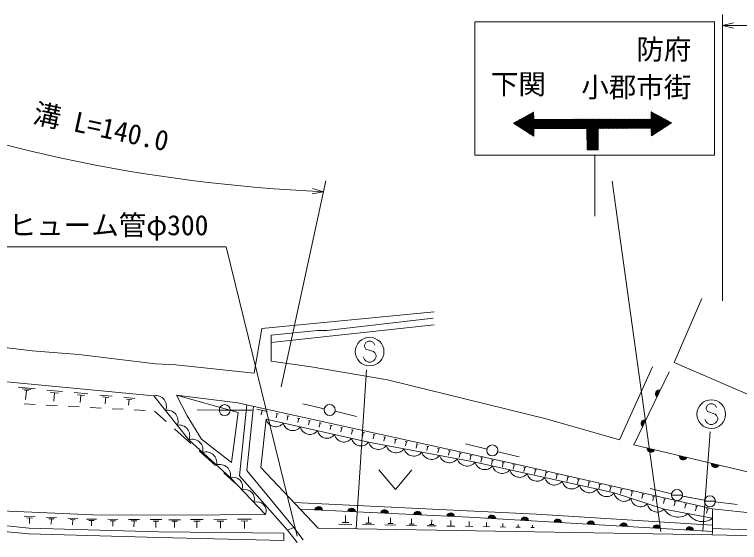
# Model space of a CAD drawing. Units: millimetres, scale not verified. Extents: x 40000 to 680000, y 20000 to 380000.
# Drawn here: x 304526 to 370344, y 282625 to 330594 of the extents above; entities that cross this region are included whole.
import ezdxf
from ezdxf.enums import TextEntityAlignment as Align

# ---------------------------------------------------------------- set-up
doc = ezdxf.new("R2010")
doc.units = ezdxf.units.MM
doc.header["$LTSCALE"] = 1000
for name, color, linetype, lineweight in [('M-BGD', 7, 'Continuous', 13), ('M-STR-HTXT', 7, 'Continuous', 13), ('M-STR-STRC', 7, 'Continuous', 13)]:
    doc.layers.add(name, color=color, linetype=linetype, lineweight=lineweight)
doc.styles.add('ＭＳ ゴシック', font='')
doc.styles.get('ＭＳ ゴシック').set_extended_font_data('MS Gothic')

msp = doc.modelspace()

# ---------------------------------------------------------------- linework, layer by layer
at = {"layer": 'M-BGD'}
for p, q in [((366930, 304779), (364424, 298986)), ((327813, 300783), (342630, 302401)), ((304860, 296724), (306406, 296578)), ((305237, 296585), (306010, 296511)), ((305420, 296463), (305807, 296427)), ((305613, 296445), (305536, 295621)), ((307475, 296477), (308873, 296345)), ((307807, 296257), (308506, 296191)), ((308156, 296224), (308086, 295479)), ((309938, 296244), (311197, 296125)), ((310237, 296046), (310866, 295987)), ((310552, 296017), (310488, 295345)), ((312258, 296025), (313386, 295918)), ((312526, 295848), (313090, 295794)), ((312808, 295821), (312751, 295219)), ((314443, 295818), (315449, 295723)), ((314682, 295660), (315185, 295613)), ((314933, 295637), (314883, 295101)), ((305410, 295227), (306408, 295172)), ((307407, 295116), (308405, 295061)), ((309404, 295005), (310402, 294950)), ((311401, 294894), (312399, 294838)), ((332649, 294777), (330696, 295210)), ((313398, 294783), (314396, 294727)), ((315394, 294672), (316393, 294616)), ((317229, 294570), (318303, 293613)), ((323114, 294656), (321114, 294673)), ((323114, 294652), (324114, 294652)), ((324114, 294653), (326114, 294657)), ((326516, 294734), (327494, 294522)), ((327005, 294628), (326921, 294237)), ((328276, 294353), (328471, 294311)), ((328373, 294332), (328289, 293941)), ((333622, 294548), (335563, 294065)), ((329253, 294141), (329449, 294099)), ((329351, 294120), (329266, 293729)), ((330230, 293930), (330426, 293888)), ((330328, 293909), (330244, 293518)), ((331208, 293718), (331403, 293676)), ((331306, 293697), (331221, 293306)), ((319049, 292947), (320542, 291617)), ((332185, 293507), (332381, 293465)), ((332283, 293486), (332198, 293095)), ((333163, 293295), (333358, 293253)), ((333260, 293274), (333176, 292883)), ((334140, 293084), (334335, 293042)), ((334238, 293063), (334153, 292672)), ((335117, 292872), (335313, 292830)), ((335215, 292851), (335130, 292460)), ((336095, 292661), (336290, 292618)), ((336192, 292640), (336108, 292249)), ((337072, 292449), (337268, 292407)), ((337170, 292428), (337085, 292037)), ((338049, 292238), (338245, 292195)), ((338147, 292217), (338063, 291826)), ((339027, 292026), (339222, 291984)), ((339125, 292005), (339040, 291614)), ((340004, 291815), (340200, 291772)), ((340102, 291794), (340017, 291403)), ((340982, 291603), (341177, 291561)), ((341079, 291582), (340995, 291191)), ((347424, 291109), (345483, 291593)), ((321289, 290951), (322782, 289621)), ((341959, 291392), (342154, 291349)), ((342057, 291371), (341972, 290980)), ((342936, 291180), (343132, 291138)), ((343034, 291159), (342949, 290768)), ((343914, 290969), (344109, 290926)), ((344011, 290948), (343927, 290557)), ((344891, 290757), (345087, 290715)), ((344989, 290736), (344904, 290345)), ((345868, 290546), (346064, 290503)), ((345966, 290524), (345882, 290134)), ((346846, 290334), (347041, 290292)), ((346944, 290313), (346859, 289922)), ((348395, 290871), (350339, 290401)), ((347823, 290123), (348019, 290080)), ((347921, 290101), (347836, 289710)), ((348801, 289911), (348996, 289869)), ((348898, 289890), (348814, 289499)), ((349778, 289700), (349973, 289657)), ((349876, 289678), (349791, 289287)), ((323529, 288955), (324603, 287998)), ((337607, 289233), (339107, 287433)), ((339107, 287433), (340607, 289233)), ((350754, 289481), (350949, 289437)), ((350851, 289459), (350763, 289069)), ((351729, 289259), (351924, 289215)), ((351826, 289237), (351738, 288847)), ((352704, 289037), (352899, 288993)), ((352801, 289015), (352713, 288625)), ((353679, 288815), (353874, 288770)), ((353776, 288793), (353688, 288403)), ((354654, 288593), (354849, 288548)), ((354751, 288571), (354663, 288181)), ((355629, 288371), (355824, 288326)), ((355726, 288348), (355638, 287958)), ((356604, 288148), (356799, 288104)), ((356701, 288126), (356613, 287736)), ((357579, 287926), (357774, 287882)), ((357676, 287904), (357588, 287514)), ((358554, 287704), (358749, 287660)), ((358651, 287682), (358563, 287292)), ((359529, 287482), (359724, 287437)), ((359626, 287460), (359538, 287070)), ((360504, 287260), (360699, 287215)), ((360601, 287237), (360513, 286847)), ((361479, 287038), (361674, 286993)), ((361576, 287015), (361488, 286625)), ((364184, 287058), (362240, 287528)), ((362454, 286815), (362649, 286771)), ((362551, 286793), (362463, 286403)), ((363429, 286593), (363624, 286549)), ((363526, 286571), (363438, 286181)), ((364170, 286941), (365170, 286941)), ((364404, 286371), (364599, 286327)), ((364501, 286349), (364413, 285959)), ((365161, 286846), (367125, 286468)), ((367167, 286460), (365203, 286838)), ((367158, 286366), (368158, 286366)), ((368155, 286308), (370142, 286077)), ((365379, 286149), (365574, 286104)), ((365476, 286127), (365388, 285737)), ((366354, 285927), (366549, 285882)), ((366451, 285904), (366363, 285514)), ((367329, 285704), (367524, 285660)), ((367426, 285682), (367338, 285292)), ((367904, 285679), (381551, 284202)), ((305416, 285011), (306395, 284968)), ((334575, 284440), (334586, 285071)), ((305655, 284869), (306145, 284848)), ((305900, 284859), (305878, 284337)), ((307415, 284924), (308353, 284884)), ((307644, 284789), (308113, 284769)), ((307878, 284779), (307857, 284279)), ((309372, 284840), (310271, 284801)), ((309592, 284711), (310041, 284691)), ((309816, 284701), (309796, 284222)), ((311053, 284747), (311979, 284741)), ((311284, 284622), (311747, 284619)), ((311515, 284620), (311512, 284126)), ((312987, 284734), (313913, 284729)), ((313217, 284609), (313680, 284607)), ((313449, 284608), (313446, 284114)), ((314879, 284722), (315872, 284716)), ((315127, 284589), (315623, 284585)), ((315375, 284587), (315372, 284057)), ((316838, 284710), (317899, 284703)), ((317102, 284567), (317633, 284564)), ((317368, 284565), (317364, 283999)), ((318531, 284699), (319593, 284693)), ((318796, 284556), (319327, 284553)), ((319061, 284554), (319058, 283988)), ((320518, 284707), (321652, 284716)), ((320802, 284558), (321369, 284562)), ((321086, 284560), (321090, 283955)), ((322623, 284723), (323814, 284732)), ((322922, 284567), (323517, 284571)), ((323220, 284569), (323224, 283934)), ((324785, 284739), (326034, 284749)), ((325098, 284575), (325723, 284580)), ((325410, 284578), (325416, 283911)), ((334870, 284435), (334279, 284445)), ((336934, 284386), (336390, 284396)), ((336662, 284391), (336672, 284971)), ((338907, 284340), (338409, 284349)), ((338658, 284345), (338667, 284876)), ((340567, 284300), (340576, 284785)), ((342393, 284258), (342400, 284698)), ((344137, 284117), (344146, 284615)), ((345807, 284089), (345814, 284535)), ((347378, 284062), (347384, 284443)), ((348856, 284036), (348862, 284355)), ((330187, 282625), (329313, 283755)), ((330722, 282857), (329886, 283975)), ((332099, 283924), (367871, 283309)), ((335164, 284272), (333981, 284292)), ((337203, 284237), (336116, 284255)), ((339154, 284203), (338158, 284220)), ((341020, 284171), (340110, 284187)), ((340795, 284296), (340340, 284304)), ((342804, 284140), (341978, 284155)), ((342599, 284254), (342186, 284261)), ((344510, 284111), (343764, 284124)), ((346142, 284083), (345472, 284095)), ((347663, 284057), (347092, 284067)), ((349095, 284032), (348617, 284040)), ((350443, 284009), (350052, 284016)), ((350247, 284012), (350252, 284273)), ((351711, 283987), (351402, 283993)), ((351556, 283990), (351560, 284196)), ((328977, 283475), (328988, 282809)), ((367871, 283309), (367887, 283632)), ((367871, 283309), (381465, 283022))]:
    msp.add_line(p, q, dxfattribs=at)
for points in [[(281247, 310953), (283279, 308921), (286919, 305619), (288105, 304857), (291153, 303248), (294285, 302147), (296402, 301639), (297164, 301301), (300635, 300708), (306139, 300031), (310372, 299692), (317315, 298845), (319177, 298761), (326289, 297999), (326967, 302063), (342630, 303587)], [(342545, 302994), (332893, 301893), (332047, 301893), (327813, 301470), (327813, 299099), (331454, 298591), (338397, 297406), (352790, 293850), (359460, 291951), (362444, 298586)], [(317187, 295961), (301219, 297470), (297903, 297954), (291912, 299491), (288237, 301289), (286611, 302321)], [(364424, 298986), (376467, 293776), (378973, 299569)], [(363962, 298118), (360759, 291485), (375512, 287997)], [(327317, 285159), (324106, 288518), (320361, 291958), (317187, 295961)], [(319221, 296019), (324792, 295325), (327632, 294691)], [(329313, 283755), (324941, 288683), (325615, 295142)], [(326233, 295004), (325618, 289175), (329886, 283975), (329313, 283755)], [(327632, 294691), (350175, 289723), (367106, 285866)], [(327377, 293821), (326903, 289442), (332099, 283924)], [(327377, 293821), (336671, 291735), (346338, 289928), (358971, 287128), (363490, 285659), (367897, 284833)], [(273923, 290014), (289301, 285724), (297991, 284265), (300288, 283935), (305815, 283425), (317625, 283077), (328988, 282809)], [(299827, 285652), (311634, 285143), (319061, 285096), (327317, 285159)], [(329908, 286252), (351928, 285185), (367892, 284213)], [(367887, 283632), (345799, 284937), (330458, 285668)], [(367106, 285866), (367904, 285679), (367887, 283632)], [(300327, 284497), (305849, 283937), (317635, 283591), (328977, 283475)], [(381499, 283484), (373676, 283674), (367889, 283884)]]:
    msp.add_lwpolyline(points, dxfattribs=at)
msp.add_lwpolyline([(319221, 296019), (324829, 294421), (324220, 289894), (321497, 292008), (320195, 294139)], close=True, dxfattribs=at)
for centre in [(323614, 294652), (333137, 294669), (347909, 290988), (364670, 286941), (367658, 286366)]:
    msp.add_circle(centre, 500, dxfattribs=at)
for centre, radius, start, end in [((363062, 296129), 354, 73.01685, 235.42203), ((363062, 296129), 283, 75.24089, 233.19799), ((363062, 296129), 212, 78.98721, 229.45166), ((363062, 296129), 142, 86.69894, 221.73993), ((363062, 296129), 100, 97.01661, 211.42227), ((317344, 294998), 975, 337.56706, 99.25957), ((318402, 293664), 975, 337.56706, 99.25957), ((328235, 294018), 880, 192.9376, 321.76202), ((361757, 293428), 354, 73.01685, 235.42203), ((361757, 293428), 283, 75.24089, 233.19799), ((361757, 293428), 212, 78.98721, 229.45166), ((361757, 293428), 142, 86.69894, 221.73993), ((319460, 292330), 975, 337.56706, 99.25957), ((329784, 293671), 880, 192.9376, 321.76202), ((331333, 293323), 880, 192.9376, 321.76202), ((361757, 293428), 100, 97.01661, 211.42227), ((332882, 292975), 880, 192.9376, 321.76202), ((334431, 292628), 880, 192.9376, 321.76202), ((320668, 291040), 968, 346.35164, 108.50842), ((335980, 292280), 880, 192.9376, 321.76202), ((337554, 291999), 922, 196.6341, 322.18915), ((339166, 291698), 922, 196.6341, 322.18915), ((340777, 291397), 922, 196.6341, 322.18915), ((362309, 291174), 354, 175.49375, 337.89893), ((362309, 291174), 283, 177.71779, 335.67489), ((362309, 291174), 212, 181.46412, 331.92856), ((362309, 291174), 142, 189.17585, 324.21683), ((362309, 291174), 100, 199.49351, 313.89917), ((321917, 289893), 968, 346.35164, 108.50842), ((342388, 291096), 922, 196.6341, 322.18915), ((343999, 290794), 922, 196.6341, 322.18915), ((365228, 290484), 354, 175.49375, 337.89893), ((365228, 290484), 283, 177.71779, 335.67489), ((365228, 290484), 212, 181.46412, 331.92856), ((365228, 290484), 142, 189.17585, 324.21683), ((365228, 290484), 100, 199.49351, 313.89917), ((323165, 288746), 968, 346.35164, 108.50842), ((345610, 290493), 922, 196.6341, 322.18915), ((347215, 290148), 904, 194.04932, 320.95128), ((368148, 289794), 354, 175.49375, 337.89893), ((368148, 289794), 283, 177.71779, 335.67489), ((368148, 289794), 212, 181.46412, 331.92856), ((368148, 289794), 142, 189.17585, 324.21683), ((368148, 289794), 100, 199.49351, 313.89917), ((348794, 289798), 904, 194.04932, 320.95128), ((350373, 289448), 904, 194.04932, 320.95128), ((324388, 287716), 850, 338.02173, 109.39847), ((351953, 289098), 904, 194.04932, 320.95128), ((353532, 288747), 904, 194.04932, 320.95128), ((355111, 288397), 904, 194.04932, 320.95128), ((356690, 288047), 904, 194.04932, 320.95128), ((325459, 286596), 850, 338.02173, 109.39847), ((358269, 287697), 904, 194.04932, 320.95128), ((359841, 287242), 877, 187.46116, 316.5289), ((326529, 285477), 850, 338.02173, 109.39847), ((361347, 286752), 877, 187.46116, 316.5289), ((332133, 285534), 354, 6.06913, 168.47431), ((332133, 285534), 283, 8.29317, 166.25027), ((332133, 285534), 212, 12.0395, 162.50395), ((332133, 285534), 142, 19.75123, 154.79222), ((335129, 285391), 354, 6.06913, 168.47431), ((335129, 285391), 283, 8.29317, 166.25027), ((362854, 286262), 877, 187.46116, 316.5289), ((364777, 286441), 1506, 211.30319, 307.47065), ((332133, 285534), 100, 30.06889, 144.47455), ((335129, 285391), 212, 12.0395, 162.50395), ((335129, 285391), 142, 19.75123, 154.79222), ((335129, 285391), 100, 30.06889, 144.47455), ((338126, 285248), 354, 6.06913, 168.47431), ((338126, 285248), 283, 8.29317, 166.25027), ((338126, 285248), 212, 12.0395, 162.50395), ((338126, 285248), 142, 19.75123, 154.79222), ((338126, 285248), 100, 30.06889, 144.47455), ((341122, 285105), 354, 6.06913, 168.47431), ((341122, 285105), 283, 8.29317, 166.25027), ((341122, 285105), 212, 12.0395, 162.50395), ((341122, 285105), 142, 19.75123, 154.79222), ((341122, 285105), 100, 30.06889, 144.47455), ((344119, 284962), 354, 6.06913, 168.47431), ((344119, 284962), 283, 8.29317, 166.25027), ((344119, 284962), 212, 12.0395, 162.50395), ((344119, 284962), 142, 19.75123, 154.79222), ((344119, 284962), 100, 30.06889, 144.47455), ((347856, 284761), 354, 5.41836, 167.82354), ((347856, 284761), 283, 7.6424, 165.5995), ((366981, 286029), 1506, 211.30319, 307.47065), ((347856, 284761), 212, 11.38872, 161.85317), ((347856, 284761), 142, 19.10045, 154.14144), ((347856, 284761), 100, 29.41812, 143.82378), ((350850, 284584), 354, 5.41836, 167.82354), ((350850, 284584), 283, 7.6424, 165.5995), ((350850, 284584), 212, 11.38872, 161.85317), ((350850, 284584), 142, 19.10045, 154.14144), ((350850, 284584), 100, 29.41812, 143.82378), ((353845, 284407), 354, 5.41836, 167.82354), ((353845, 284407), 283, 7.6424, 165.5995), ((353845, 284407), 212, 11.38872, 161.85317), ((353845, 284407), 142, 19.10045, 154.14144), ((353845, 284407), 100, 29.41812, 143.82378), ((356840, 284230), 354, 5.41836, 167.82354), ((356840, 284230), 283, 7.6424, 165.5995), ((356840, 284230), 212, 11.38872, 161.85317), ((356840, 284230), 142, 19.10045, 154.14144), ((359835, 284054), 354, 5.41836, 167.82354), ((359835, 284054), 283, 7.6424, 165.5995), ((356840, 284230), 100, 29.41812, 143.82378), ((359835, 284054), 212, 11.38872, 161.85317), ((359835, 284054), 142, 19.10045, 154.14144), ((359835, 284054), 100, 29.41812, 143.82378), ((362829, 283877), 354, 5.41836, 167.82354), ((362829, 283877), 283, 7.6424, 165.5995), ((362829, 283877), 212, 11.38872, 161.85317), ((362829, 283877), 142, 19.10045, 154.14144), ((362829, 283877), 100, 29.41812, 143.82378), ((365824, 283700), 354, 5.41836, 167.82354), ((365824, 283700), 283, 7.6424, 165.5995), ((365824, 283700), 212, 11.38872, 161.85317), ((365824, 283700), 142, 19.10045, 154.14144), ((365824, 283700), 100, 29.41812, 143.82378)]:
    msp.add_arc(centre, radius, start, end, dxfattribs=at)
at = {"layer": 'M-STR-HTXT'}
for p, q in [((368789, 304594), (368789, 330594)), ((368789, 329594), (369789, 329844)), ((368789, 329594), (407000, 329594)), ((368789, 329594), (369789, 329344)), ((328740, 296779), (332782, 315475)), ((332571, 314497), (331582, 314789)), ((332571, 314497), (331561, 314290))]:
    msp.add_line(p, q, dxfattribs=at)
msp.add_lwpolyline([(330189, 283196), (323741, 309488), (302991, 309488)], dxfattribs=at)
msp.add_arc((338485, 454792), 140419, 248.01057, 267.5862, dxfattribs=at)
at = {"layer": 'M-STR-STRC'}
for p, q in [((346309, 317799), (346309, 329912)), ((346309, 329912), (368087, 329912)), ((350068, 320559), (350724, 321213)), ((350154, 320504), (351033, 321380)), ((350240, 320449), (351342, 321547)), ((350326, 320393), (351652, 321714)), ((350413, 320338), (351657, 321578)), ((350499, 320283), (351658, 321438)), ((350585, 320227), (351660, 321298)), ((351702, 320235), (350726, 321214)), ((351843, 320235), (350818, 321264)), ((351984, 320235), (350910, 321313)), ((352125, 320235), (351002, 321363)), ((352266, 320235), (351093, 321412)), ((352408, 320235), (351185, 321462)), ((351661, 321126), (351277, 321511)), ((351660, 321269), (351369, 321561)), ((351659, 321412), (351461, 321611)), ((351657, 321555), (351552, 321660)), ((351656, 321698), (351644, 321710)), ((361528, 320261), (362781, 321509)), ((361671, 320262), (362873, 321460)), ((361814, 320263), (362966, 321411)), ((361957, 320264), (363058, 321361)), ((362099, 320265), (363150, 321312)), ((362242, 320266), (363243, 321263)), ((362329, 321200), (362688, 321558)), ((362330, 321625), (362411, 321705)), ((362330, 321483), (362503, 321656)), ((363568, 320368), (362330, 321610)), ((362330, 321342), (362596, 321607)), ((363482, 320312), (362330, 321469)), ((363396, 320257), (362330, 321327)), ((362333, 320216), (363335, 321214)), ((363653, 320424), (362339, 321743)), ((363739, 320480), (362638, 321584)), ((363825, 320535), (362938, 321425)), ((363910, 320591), (363238, 321266)), ((349895, 320670), (350106, 320880)), ((350180, 320487), (349900, 320768)), ((349982, 320614), (350415, 321046)), ((350571, 320236), (349992, 320818)), ((350962, 319986), (350084, 320867)), ((351353, 319735), (350175, 320917)), ((351661, 319567), (350267, 320966)), ((351662, 319708), (350359, 321016)), ((351663, 319849), (350451, 321066)), ((351663, 319990), (350543, 321115)), ((351664, 320131), (350634, 321165)), ((350671, 320172), (351661, 321158)), ((350757, 320117), (351703, 321059)), ((350844, 320062), (351845, 321060)), ((350930, 320006), (351987, 321060)), ((351016, 319951), (352129, 321060)), ((351102, 319896), (352272, 321061)), ((351188, 319841), (352414, 321061)), ((351726, 320235), (352556, 321062)), ((352549, 320235), (351728, 321059)), ((351868, 320235), (352698, 321062)), ((352690, 320235), (351868, 321060)), ((352009, 320235), (352840, 321062)), ((352831, 320235), (352009, 321060)), ((352973, 320235), (352150, 321060)), ((352151, 320235), (352982, 321063)), ((353114, 320235), (352291, 321061)), ((352293, 320235), (353124, 321063)), ((353255, 320234), (352431, 321061)), ((352434, 320235), (353266, 321064)), ((353396, 320234), (352572, 321062)), ((352576, 320235), (353408, 321064)), ((353537, 320234), (352713, 321062)), ((352717, 320235), (353550, 321065)), ((353679, 320234), (352853, 321063)), ((352859, 320235), (353693, 321065)), ((353820, 320234), (352994, 321063)), ((353001, 320235), (353835, 321065)), ((353961, 320234), (353135, 321063)), ((353142, 320235), (353977, 321066)), ((354102, 320234), (353276, 321064)), ((353284, 320234), (354119, 321066)), ((354244, 320234), (353416, 321064)), ((353426, 320234), (354261, 321067)), ((354385, 320234), (353557, 321065)), ((353567, 320234), (354403, 321067)), ((354526, 320234), (353698, 321065)), ((353709, 320234), (354545, 321068)), ((354667, 320234), (353839, 321065)), ((353850, 320234), (354687, 321068)), ((354808, 320234), (353979, 321066)), ((353992, 320234), (354829, 321068)), ((354950, 320234), (354120, 321066)), ((354134, 320234), (354972, 321069)), ((355091, 320234), (354261, 321067)), ((354275, 320234), (355114, 321069)), ((355232, 320234), (354402, 321067)), ((354417, 320234), (355256, 321070)), ((355373, 320234), (354542, 321068)), ((354559, 320234), (355398, 321070)), ((355515, 320233), (354683, 321068)), ((354700, 320234), (355540, 321071)), ((355656, 320233), (354824, 321068)), ((354842, 320234), (355682, 321071)), ((355797, 320233), (354965, 321069)), ((354983, 320234), (355824, 321071)), ((355938, 320233), (355105, 321069)), ((355125, 320234), (355966, 321072)), ((356079, 320233), (355246, 321070)), ((355267, 320234), (356108, 321072)), ((356221, 320233), (355387, 321070)), ((355408, 320234), (356251, 321073)), ((356362, 320233), (355528, 321070)), ((355550, 320233), (356393, 321073)), ((357518, 319215), (355668, 321071)), ((355692, 320233), (356535, 321073)), ((357518, 319356), (355809, 321071)), ((355833, 320233), (356677, 321074)), ((357517, 319498), (355950, 321072)), ((355975, 320233), (356819, 321074)), ((357517, 319640), (356091, 321072)), ((356116, 320233), (356961, 321075)), ((357517, 319782), (356231, 321073)), ((356258, 320233), (357103, 321075)), ((357517, 319924), (356372, 321073)), ((356400, 320233), (357245, 321076)), ((356481, 320173), (357387, 321076)), ((356484, 320035), (357530, 321076)), ((356486, 319896), (357672, 321077)), ((356489, 319757), (357814, 321077)), ((356491, 319618), (357956, 321078)), ((356494, 319480), (358098, 321078)), ((356496, 319341), (358240, 321079)), ((357517, 320066), (356513, 321073)), ((357516, 320208), (356654, 321074)), ((357632, 320233), (356794, 321074)), ((357772, 320234), (356935, 321075)), ((357913, 320235), (357076, 321075)), ((358053, 320236), (357217, 321075)), ((358193, 320237), (357357, 321076)), ((358333, 320238), (357498, 321076)), ((357532, 320232), (358382, 321079)), ((358473, 320239), (357639, 321077)), ((357675, 320233), (358524, 321079)), ((358613, 320240), (357779, 321077)), ((357818, 320234), (358666, 321080)), ((358754, 320241), (357920, 321078)), ((357961, 320235), (358809, 321080)), ((358894, 320242), (358061, 321078)), ((358103, 320236), (358951, 321081)), ((359034, 320243), (358202, 321078)), ((358246, 320238), (359093, 321081)), ((359174, 320244), (358342, 321079)), ((358389, 320239), (359235, 321081)), ((359314, 320245), (358483, 321079)), ((358531, 320240), (359377, 321082)), ((359454, 320246), (358624, 321080)), ((358674, 320241), (359519, 321082)), ((359594, 320247), (358765, 321080)), ((358817, 320242), (359661, 321083)), ((359735, 320248), (358905, 321081)), ((358960, 320243), (359803, 321083)), ((359875, 320249), (359046, 321081)), ((359102, 320244), (359945, 321084)), ((360015, 320250), (359187, 321081)), ((359245, 320245), (360087, 321084)), ((360155, 320251), (359328, 321082)), ((359388, 320246), (360230, 321084)), ((360295, 320252), (359468, 321082)), ((359530, 320247), (360372, 321085)), ((360435, 320253), (359609, 321083)), ((359673, 320248), (360514, 321085)), ((360576, 320254), (359750, 321083)), ((359816, 320249), (360656, 321086)), ((360716, 320255), (359891, 321083)), ((359959, 320250), (360798, 321086)), ((360856, 320256), (360031, 321084)), ((360101, 320251), (360940, 321087)), ((360996, 320257), (360172, 321084)), ((360244, 320252), (361082, 321087)), ((361136, 320258), (360313, 321085)), ((360387, 320253), (361224, 321087)), ((361276, 320259), (360454, 321085)), ((360529, 320254), (361366, 321088)), ((361417, 320260), (360594, 321086)), ((360672, 320255), (361509, 321088)), ((361557, 320261), (360735, 321086)), ((360815, 320256), (361651, 321089)), ((361697, 320262), (360876, 321086)), ((360958, 320257), (361793, 321089)), ((361837, 320263), (361017, 321087)), ((361100, 320258), (361935, 321090)), ((361977, 320264), (361157, 321087)), ((361243, 320259), (362077, 321090)), ((362117, 320265), (361298, 321088)), ((361386, 320260), (362219, 321090)), ((362257, 320266), (361439, 321088)), ((362797, 319867), (361580, 321088)), ((362883, 319922), (361720, 321089)), ((362968, 319978), (361861, 321089)), ((363054, 320034), (362002, 321090)), ((363140, 320089), (362143, 321090)), ((363225, 320145), (362283, 321091)), ((363311, 320201), (362329, 321186)), ((362334, 320076), (363428, 321165)), ((362336, 319936), (363520, 321116)), ((362337, 319797), (363613, 321067)), ((362339, 319657), (363705, 321018)), ((362491, 319668), (363797, 320969)), ((362900, 319933), (363890, 320920)), ((363308, 320199), (363982, 320871)), ((363996, 320647), (363537, 321107)), ((363717, 320465), (364075, 320822)), ((364082, 320702), (363837, 320948)), ((364125, 320731), (364167, 320773)), ((364167, 320758), (364137, 320789)), ((351275, 319785), (351664, 320173)), ((351361, 319730), (351663, 320032)), ((351447, 319675), (351663, 319890)), ((357518, 319073), (356482, 320112)), ((357518, 318931), (356485, 319968)), ((356499, 319202), (357516, 320216)), ((356501, 319064), (357517, 320075)), ((356503, 318925), (357517, 319934)), ((362711, 319811), (362333, 320190)), ((362626, 319755), (362335, 320047)), ((362540, 319699), (362336, 319904)), ((351533, 319620), (351662, 319748)), ((351619, 319564), (351662, 319606)), ((357518, 318789), (356488, 319824)), ((357518, 318647), (356490, 319679)), ((357519, 318505), (356493, 319535)), ((357519, 318363), (356495, 319391)), ((357441, 318299), (356498, 319247)), ((356506, 318786), (357517, 319794)), ((356508, 318647), (357517, 319653)), ((356511, 318509), (357517, 319512)), ((356513, 318370), (357518, 319371)), ((356586, 318301), (357518, 319230)), ((362454, 319644), (362338, 319761)), ((362369, 319588), (362339, 319617)), ((357300, 318300), (356500, 319102)), ((357159, 318300), (356503, 318958)), ((357017, 318300), (356505, 318814)), ((356876, 318301), (356508, 318670)), ((356727, 318301), (357518, 319089)), ((356869, 318301), (357518, 318948)), ((357010, 318300), (357518, 318807)), ((357151, 318300), (357518, 318666)), ((356734, 318301), (356511, 318525)), ((356593, 318301), (356513, 318381)), ((357293, 318300), (357519, 318525)), ((357434, 318299), (357519, 318384)), ((357198, 317799), (357198, 312272)), ((363204, 283638), (358786, 315448)), ((336413, 300793), (336294, 300557)), ((336649, 300912), (336413, 300793)), ((336885, 300912), (336649, 300912)), ((337122, 300793), (336885, 300912)), ((337240, 300557), (337122, 300793)), ((336294, 300557), (336294, 300439)), ((336294, 300439), (336413, 300203)), ((336413, 300203), (337122, 299966)), ((336294, 299257), (336176, 299493)), ((337122, 299966), (337240, 299848)), ((337240, 299848), (337358, 299612)), ((337358, 299493), (337240, 299257)), ((337358, 299612), (337358, 299493)), ((336413, 299139), (336294, 299257)), ((336649, 299021), (336413, 299139)), ((336885, 299021), (336649, 299021)), ((337122, 299139), (336885, 299021)), ((337240, 299257), (337122, 299139)), ((336468, 298310), (335550, 283865)), ((367424, 295112), (367306, 294876)), ((367306, 294876), (367306, 294758)), ((367661, 295231), (367424, 295112)), ((367897, 295231), (367661, 295231)), ((368134, 295112), (367897, 295231)), ((368252, 294876), (368134, 295112)), ((367306, 294758), (367424, 294521)), ((367424, 294521), (368134, 294285)), ((368134, 294285), (368252, 294167)), ((367306, 293576), (367188, 293812)), ((367424, 293458), (367306, 293576)), ((368252, 293576), (368134, 293458)), ((368252, 294167), (368370, 293931)), ((368370, 293812), (368252, 293576)), ((368370, 293931), (368370, 293812)), ((367661, 293340), (367424, 293458)), ((367897, 293340), (367661, 293340)), ((368134, 293458), (367897, 293340)), ((367677, 292690), (367024, 283683))]:
    msp.add_line(p, q, dxfattribs=at)
msp.add_lwpolyline([(368087, 329912), (368087, 317799), (346309, 317799)], dxfattribs=at)
msp.add_lwpolyline([(356515, 318301), (357519, 318299), (357516, 320232), (362332, 320267), (362340, 319569), (364179, 320766), (362331, 321748), (362329, 321091), (351662, 321059), (351656, 321716), (349814, 320722), (351661, 319537), (351664, 320235), (356480, 320233)], close=True, dxfattribs=at)
for centre in [(336767, 299966), (367779, 294285)]:
    msp.add_circle(centre, 1300, dxfattribs=at)

# ---------------------------------------------------------------- texts
at = {"layer": 'M-STR-HTXT', "style": 'ＭＳ ゴシック'}
msp.add_text('側\u3000\u3000溝 L=140.0', height=1833, rotation=347.798, dxfattribs=at).set_placement((308417, 319734), align=Align.BOTTOM_CENTER)
msp.add_text('ヒューム管φ300', height=1833, dxfattribs=at).set_placement((303991, 309988), align=Align.BOTTOM_LEFT)
at = {"layer": 'M-STR-STRC', "style": 'ＭＳ ゴシック'}
for s, p in [('防府', (363475, 325965)), ('下関', (350267, 322802)), ('小郡市街', (360975, 322524))]:
    msp.add_text(s, height=1833, dxfattribs=at).set_placement(p, align=Align.BOTTOM_CENTER)

doc.saveas('drawing.dxf')
